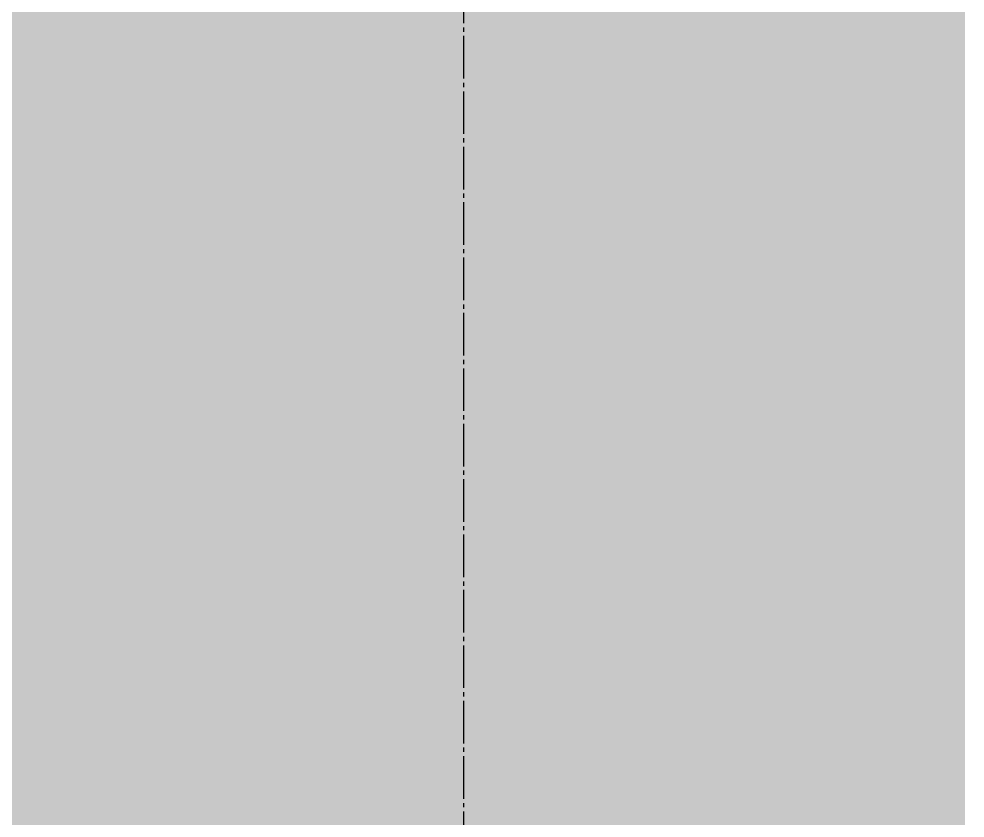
# Model space of a CAD drawing. Extents: x -3450 to 27857, y -1288 to 11880.
# Drawn here: x 873.9 to 929.4, y 326.6 to 373.5 of the extents above; entities that cross this region are included whole.
import ezdxf

# ---------------------------------------------------------------- set-up
doc = ezdxf.new("R2010")
doc.units = 0
doc.linetypes.add('X-S-FAB-L20$0$COL-CEN-LIN', pattern=[3.25, 2.5, -0.25, 0.25, -0.25])
for name, color, linetype in [('188K-SM-03-F20-MECH-EQ-Y2257103$0$01-電力-CSA', 1, 'Continuous'), ('X-S-FAB-L20$0$BLOCK', 8, 'Continuous'), ('X-S-FAB-L20$0$CCL', 8, 'X-S-FAB-L20$0$COL-CEN-LIN')]:
    doc.layers.add(name, color=color, linetype=linetype)

# ---------------------------------------------------------------- blocks, each defined once
blk = doc.blocks.new('X-S-FAB-L20$0$FAB2-L05')
at = {"layer": 'X-S-FAB-L20$0$CCL'}
blk.add_line((-25260, 11005), (-25260, 0), dxfattribs=at)
blk = doc.blocks.new('X-S-FAB-L20')
at = {"layer": 'X-S-FAB-L20$0$BLOCK'}
blk.add_blockref('X-S-FAB-L20$0$FAB2-L05', (26160, -720), dxfattribs=at)
blk = doc.blocks.new('188K-SM-03-F20-MECH-EQ-Y2257103')
at = {"layer": '188K-SM-03-F20-MECH-EQ-Y2257103$0$01-電力-CSA', "color": 217, "ltscale": 1000, "true_color": 0x93278f, "const_width": 80}
blk.add_lwpolyline([(889.419, 1795.566), (548.556, 1795.566), (548.556, 63.206), (889.419, 63.206)], close=True, dxfattribs=at)

msp = doc.modelspace()

# ---------------------------------------------------------------- block references
for name in ['X-S-FAB-L20', '188K-SM-03-F20-MECH-EQ-Y2257103']:
    msp.add_blockref(name, (0, 0))

doc.saveas('drawing.dxf')
